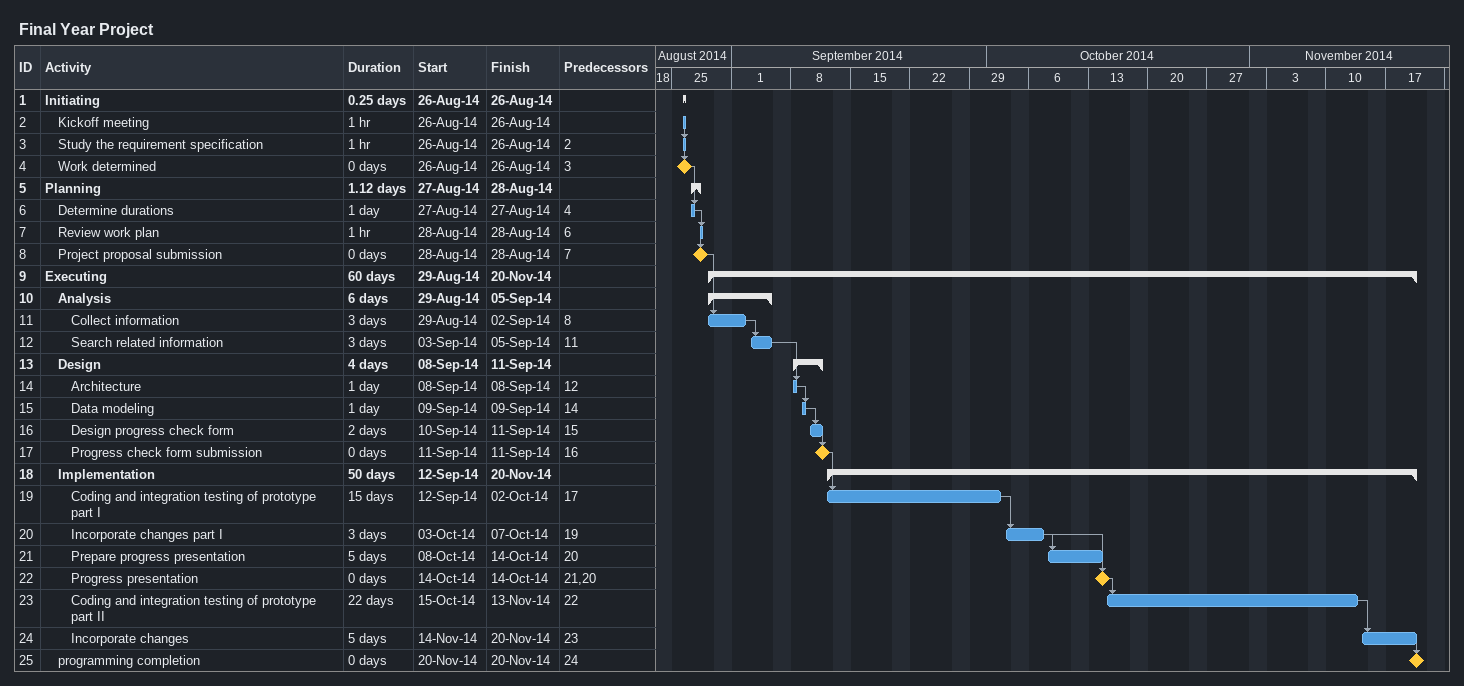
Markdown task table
Final Year Project

| ID | Level | Task | Duration | Start | Finish | Predecessors |
|---|---|---|---|---|---|---|
| 1 | 1 | **Initiating** | 0.25d | 2014-08-26 | 2014-08-26 |  |
| 2 | 2 | Kickoff meeting | 1h | 2014-08-26 | 2014-08-26 |  |
| 3 | 2 | Study the requirement specification | 1h | 2014-08-26 | 2014-08-26 | 2 |
| 4 | 2 | Work determined | 0d | 2014-08-26 | 2014-08-26 | 3 |
| 5 | 1 | **Planning** | 1.12d | 2014-08-27 | 2014-08-28 |  |
| 6 | 2 | Determine durations | 1d | 2014-08-27 | 2014-08-27 | 4 |
| 7 | 2 | Review work plan | 1h | 2014-08-28 | 2014-08-28 | 6 |
| 8 | 2 | Project proposal submission | 0d | 2014-08-28 | 2014-08-28 | 7 |
| 9 | 1 | **Executing** | 60d | 2014-08-29 | 2014-11-20 |  |
| 10 | 2 | **Analysis** | 6d | 2014-08-29 | 2014-09-05 |  |
| 11 | 3 | Collect information | 3d | 2014-08-29 | 2014-09-02 | 8 |
| 12 | 3 | Search related information | 3d | 2014-09-03 | 2014-09-05 | 11 |
| 13 | 2 | **Design** | 4d | 2014-09-08 | 2014-09-11 |  |
| 14 | 3 | Architecture | 1d | 2014-09-08 | 2014-09-08 | 12 |
| 15 | 3 | Data modeling | 1d | 2014-09-09 | 2014-09-09 | 14 |
| 16 | 3 | Design progress check form | 2d | 2014-09-10 | 2014-09-11 | 15 |
| 17 | 3 | Progress check form submission | 0d | 2014-09-11 | 2014-09-11 | 16 |
| 18 | 2 | **Implementation** | 50d | 2014-09-12 | 2014-11-20 |  |
| 19 | 3 | Coding and integration testing of prototype part I | 15d | 2014-09-12 | 2014-10-02 | 17 |
| 20 | 3 | Incorporate changes part I | 3d | 2014-10-03 | 2014-10-07 | 19 |
| 21 | 3 | Prepare progress presentation | 5d | 2014-10-08 | 2014-10-14 | 20 |
| 22 | 3 | Progress presentation | 0d | 2014-10-14 | 2014-10-14 | 21, 20 |
| 23 | 3 | Coding and integration testing of prototype part II | 22d | 2014-10-15 | 2014-11-13 | 22 |
| 24 | 3 | Incorporate changes | 5d | 2014-11-14 | 2014-11-20 | 23 |
| 25 | 2 | programming completion | 0d | 2014-11-20 | 2014-11-20 | 24 |
